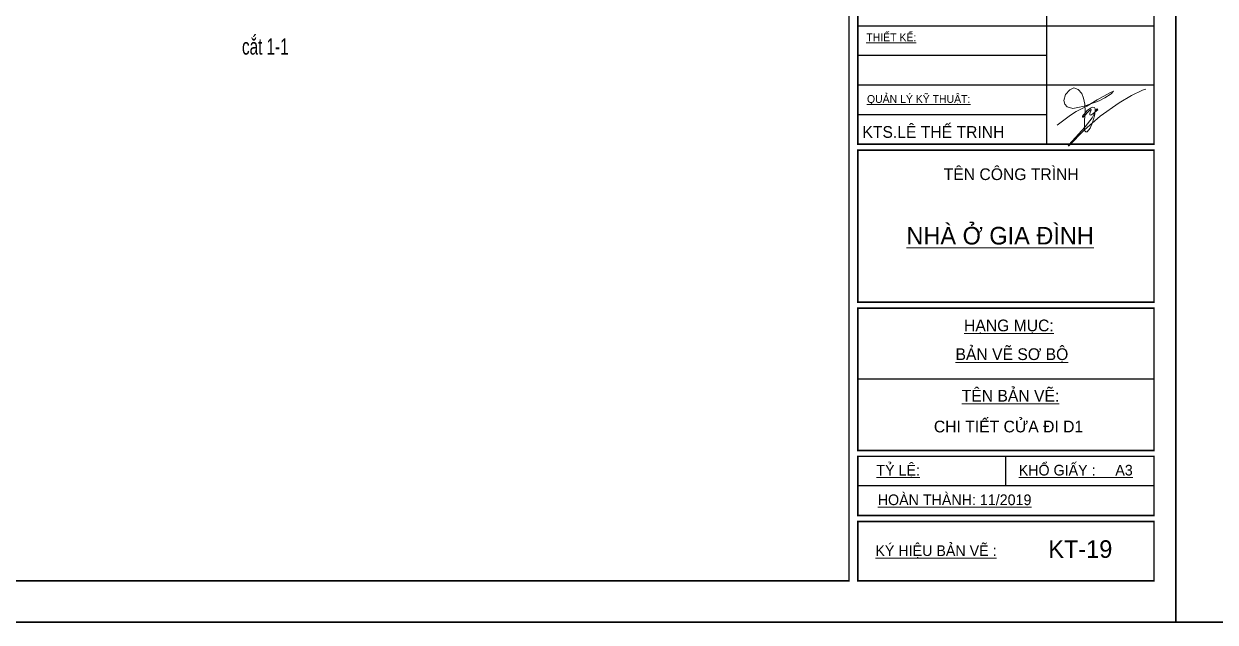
# Model space of a CAD drawing. Header units: inches. Extents: x 274208 to 641690, y -81912 to 129129.
# Drawn here: x 502109 to 507138, y 19702 to 22227 of the extents above; entities that cross this region are included whole.
import ezdxf
from ezdxf.enums import TextEntityAlignment as Align

# ---------------------------------------------------------------- set-up
doc = ezdxf.new("R2010")
doc.units = ezdxf.units.IN
doc.header["$MEASUREMENT"] = 0
for name, color, linetype, lineweight in [('05.Text', 253, 'Continuous', 18), ('10.Text', 254, 'Continuous', 18), ('11.Khung bo', 32, 'Continuous', 50), ('12.Khung', 36, 'Continuous', 25)]:
    doc.layers.add(name, color=color, linetype=linetype, lineweight=lineweight)
doc.layers.add('Tpl_Bound', color=1, linetype='Continuous', plot=False)
doc.styles.add('TT5_Text Dim', font='hoatbif.shx', dxfattribs={"width": 0.6})
doc.styles.add('VnAvantH', font='')
doc.styles.get('VnAvantH').set_extended_font_data('.VnAvantH')

# ---------------------------------------------------------------- blocks, each defined once
blk = doc.blocks.new('100')
at = {"layer": '05.Text', "color": 1}
blk.add_lwpolyline([(1899575, -937551), (1899804, -937384), (1899898, -937322), (1900076, -937228), (1900253, -937123), (1900467, -937003), (1900530, -936977), (1900488, -937019), (1900384, -937087), (1900285, -937139), (1900132, -937194), (1900034, -937228), (1899924, -937254), (1899841, -937269), (1899747, -937243), (1899705, -937196), (1899689, -937134), (1899716, -937034), (1899789, -936956), (1899862, -936920), (1899935, -936946), (1899992, -937014), (1900024, -937092), (1900045, -937196), (1900050, -937322), (1900039, -937473), (1900039, -937577), (1900039, -937640), (1900060, -937661), (1900086, -937661), (1900133, -937598), (1900175, -937504), (1900206, -937395), (1900222, -937311), (1900222, -937275), (1900206, -937254), (1900175, -937249), (1900139, -937264), (1900086, -937301), (1900003, -937400), (1900003, -937416), (1900018, -937416), (1900118, -937306), (1900144, -937285), (1900150, -937293), (1900128, -937353), (1900128, -937374), (1900144, -937379), (1900180, -937358), (1900243, -937306), (1900264, -937290), (1900253, -937276), (1900234, -937290), (1900219, -937326), (1900170, -937426), (1900050, -937577), (1899773, -937880), (1899763, -937901), (1899773, -937901), (1900039, -937630), (1900306, -937400), (1900624, -937175), (1900833, -937050), (1901016, -936961), (1901073, -936940), (1901073, -936940)], dxfattribs=at)
at = {"layer": '11.Khung bo', "const_width": 26.7}
for points in [[(1860913, -945240), (1860913, -916940), (1896063, -916940), (1896063, -945240)], [(1896213, -937871), (1901213, -937871), (1901213, -930871), (1896213, -930871)], [(1896213, -940540), (1901213, -940540), (1901213, -937971), (1896213, -937971)], [(1896213, -943040), (1901213, -943040), (1901213, -940640), (1896213, -940640)], [(1896213, -944140), (1901213, -944140), (1901213, -943140), (1896213, -943140)], [(1896213, -945240), (1901213, -945240), (1901213, -944240), (1896213, -944240)]]:
    blk.add_lwpolyline(points, close=True, dxfattribs=at)
at = {"layer": '12.Khung'}
for p, q in [((1899399, -930871), (1899399, -937871)), ((1896213, -935871), (1901213, -935871)), ((1896213, -936371), (1899399, -936371)), ((1896213, -936871), (1901213, -936871)), ((1896213, -937371), (1899399, -937371)), ((1901213, -941840), (1896213, -941840)), ((1898713, -943640), (1898713, -943140)), ((1901213, -943640), (1896213, -943640))]:
    blk.add_line(p, q, dxfattribs=at)
at = {"layer": '12.Khung', "color": 1}
blk.add_lwpolyline([(1901579, -945940), (1901579, -916240), (1859580, -916240), (1859580, -945940)], close=True, dxfattribs=at)
at = {"layer": '05.Text', "style": 'VnAvantH'}
for s, height, p in [('%%UthiÕt kÕ:', 132, (1896355, -936133)), ('%%Uqu¶n lý kü thuËt:', 132, (1896366, -937174)), ('tªn C¤NG TR×NH', 198, (1897662, -938477)), ('%%UNHµ ë GIA §×NH', 297, (1897032, -939564)), ('%%Uh¹ng môc:', 198, (1898005, -941030)), ('%%Ub¶n vÏ s¬ bé', 198, (1897861, -941515)), ('%%Utªn b¶n vÏ:', 198, (1897966, -942216)), ('%%Utû lÖ:', 180, (1896525, -943464)), ('%%UKHæ GIÊY :     A3', 180, (1898928, -943464)), ('%%Uhoµn thµnh: 11/2019', 180, (1896548, -943964)), ('%%Uký hiÖu b¶n vÏ :', 180, (1896508, -944823))]:
    blk.add_text(s, height=height, dxfattribs=at).set_placement(p)
blk.add_text('KTS.lª thÕ trinh', height=198, dxfattribs=at).set_placement((1898687, -937764), align=Align.RIGHT)

msp = doc.modelspace()

# ---------------------------------------------------------------- linework, layer by layer
at = {"layer": 'Tpl_Bound', "color": 1}
for points in [[(496471.9, 19702.4), (496471.9, 27127.3), (506971.8, 27127.3), (506971.8, 19702.4)], [(506971.8, 19702.4), (506971.8, 27127.3), (517471.7, 27127.3), (517471.7, 19702.4)]]:
    msp.add_lwpolyline(points, close=True, dxfattribs=at)

# ---------------------------------------------------------------- block references
at = {"layer": '05.Text', "xscale": 0.25, "yscale": 0.25, "zscale": 0.25}
for p in [(31577, 256187.3), (42076.9, 256187.3)]:
    msp.add_blockref('100', p, dxfattribs=at)

# ---------------------------------------------------------------- texts
at = {"layer": '10.Text', "style": 'TT5_Text Dim', "width": 0.7}
msp.add_text('c¾t 1-1', height=68.75, dxfattribs=at).set_placement((503030.1, 22097.4))
at = {"layer": '10.Text', "style": 'VnAvantH'}
msp.add_text('CHI TIÕT CöA ®i d1', height=49.5, dxfattribs=at).set_placement((505951, 20503.2))
msp.add_text('KT-19', height=74.25, dxfattribs=at).set_placement((506704.4, 19973.8), align=Align.RIGHT)

doc.saveas('drawing.dxf')
